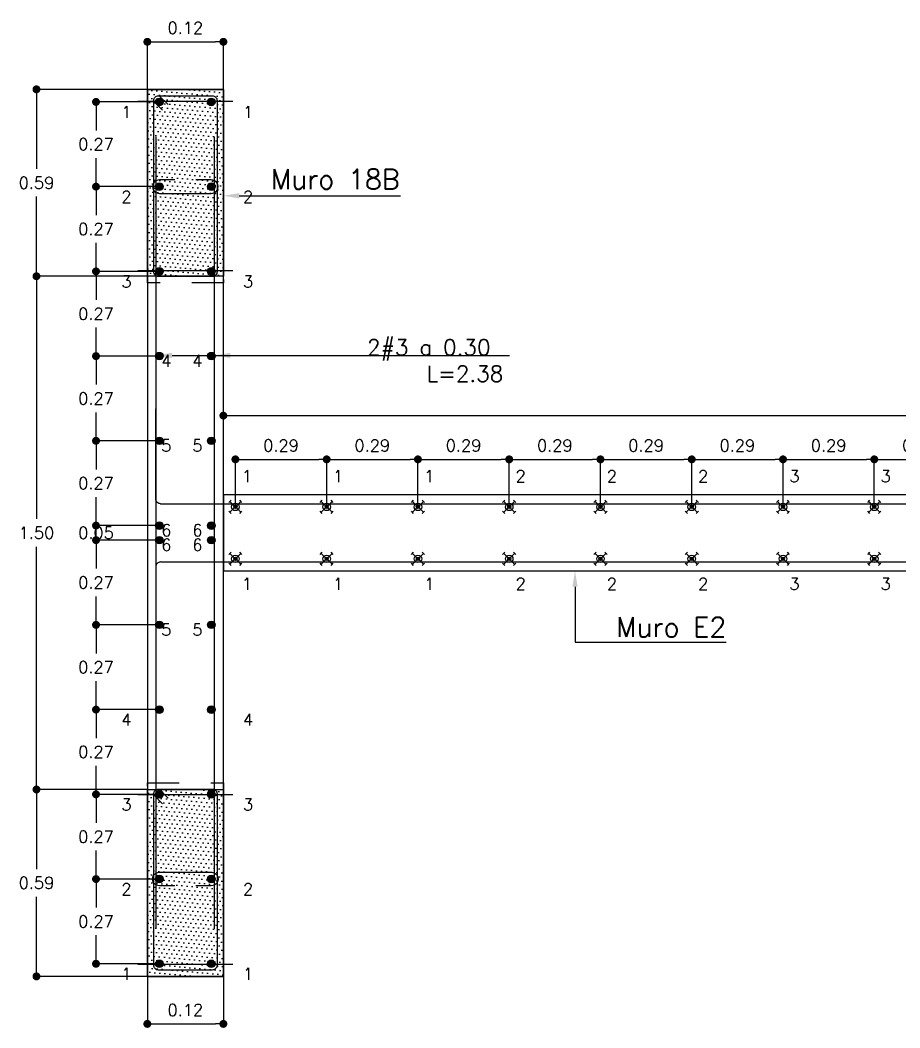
# Model space of a CAD drawing. Header units: millimetres. Extents: x -99999999 to 100000000, y -41 to 20.
# Drawn here: x 132.042 to 134.819, y -10.014 to -6.834 of the extents above; entities that cross this region are included whole.
import ezdxf
from ezdxf.enums import TextEntityAlignment as Align

# ---------------------------------------------------------------- set-up
doc = ezdxf.new("R2010")
doc.units = ezdxf.units.MM
doc.header["$LTSCALE"] = 0.01
doc.header["$PDMODE"] = 3
doc.linetypes.add('DASHED2', pattern=[0.375, 0.25, -0.125])
for name, color, linetype in [('FC_BORDES', 4, 'Continuous'), ('FC_COTAS', 1, 'Continuous'), ('FC_ESTRIBOS', 3, 'Continuous'), ('FC_GANCHOS', 4, 'Continuous'), ('FC_HATCH 252', 252, 'Continuous'), ('FC_MALLA', 3, 'DASHED2'), ('FC_R-100', 12, 'Continuous'), ('FC_R-140', 2, 'Continuous'), ('FC_R-80', 11, 'Continuous'), ('FC_REFUERZO 2', 1, 'Continuous')]:
    doc.layers.add(name, color=color, linetype=linetype)
doc.layers.add('FC_DEFPOINTS', color=250, linetype='Continuous', plot=False)
doc.layers.add('FC_REFUERZO HORIZONTAL 2', color=30, linetype='Continuous', true_color=0xff7f00)
doc.styles.add('FC_TEXT', font='romans.shx', dxfattribs={"height": 0.002})
doc.styles.add('FC_TEXT1', font='romans.shx')
doc.styles.add('ROMAND', font='romans.shx')
doc.dimstyles.new('FC_COTAS', dxfattribs={"dimtxt": 0.0015, "dimasz": 0.001, "dimexe": 0, "dimexo": 0, "dimgap": 0.001, "dimtad": 1, "dimtih": 1, "dimtoh": 1, "dimzin": 0, "dimdsep": 46, "dimtxsty": 'FC_TEXT1', "dimblk": 'DOT', "dimcen": 0.09, "dimclrd": 256, "dimclre": 256, "dimclrt": 256, "dimadec": 0, "dimazin": 0, "dimtfac": 1, "dimtix": 1, "dimtmove": 2, "dimatfit": 3, "dimfxl": 1.002, "dimtolj": 1, "dimtzin": 0, "dimlwd": -1, "dimarcsym": 0})

# ---------------------------------------------------------------- blocks, each defined once
blk = doc.blocks.new('*U692')
at = {"linetype": 'ByBlock', "lineweight": -2, "ltscale": 0.6}
for points in [[(-0.00431, 0), (0, 0)], [(0, 0), (0.01607, 0)]]:
    blk.add_lwpolyline(points, dxfattribs=at)
at = {"ltscale": 0.6}
blk.add_solid([(-0.00431, -0.00033), (-0.00631, 0), (-0.00431, 0.00033)], dxfattribs=at)
at = {"layer": 'FC_R-140', "ltscale": 0.6, "style": 'FC_TEXT'}
blk.add_attdef('MURO_X', text='', height=0.0025, dxfattribs=at).set_placement((0.01596, 0.00334), align=Align.TOP_RIGHT)
blk = doc.blocks.new('*U693')
at = {"linetype": 'ByBlock', "lineweight": -2, "ltscale": 0.6}
blk.add_line((0, 0), (0.008, 0), dxfattribs=at)
for points in [[(0, 0.007), (0, 0)], [(0.008, 0), (0.0191, 0)]]:
    blk.add_lwpolyline(points, dxfattribs=at)
at = {"ltscale": 0.6}
blk.add_solid([(0.00033, 0.007), (0, 0.009), (-0.00033, 0.007)], dxfattribs=at)
at = {"layer": 'FC_R-140', "ltscale": 0.6, "style": 'ROMAND'}
blk.add_attdef('MURO', text='', height=0.0025, dxfattribs=at).set_placement((0.0191, 0.00315), align=Align.TOP_RIGHT)
blk = doc.blocks.new('*U176')
h = blk.add_hatch(color=0)
h.dxf.hatch_style = 1
edge = h.paths.add_edge_path()
edge.add_arc((0, 0), 0.0119, 0, 360, ccw=False)
at = {"color": 0}
blk.add_circle((0, 0), 0.0119, dxfattribs=at)
blk = doc.blocks.new('*U198')
at = {"color": 0, "ltscale": 0.35}
for p, q in [((0.0172, -0.0172), (-0.0172, 0.0172)), ((0.0172, 0.0172), (-0.0172, -0.0172))]:
    blk.add_line(p, q, dxfattribs=at)
at = {"color": 0, "ltscale": 0.9}
blk.add_line((0.0137, -0.0208), (0.0208, -0.0137), dxfattribs=at)
for points in [[(-0.0208, 0.0137), (-0.0137, 0.0208)], [(0.0208, 0.0137), (0.0137, 0.0208)], [(-0.0137, -0.0208), (-0.0208, -0.0137)]]:
    blk.add_lwpolyline(points, dxfattribs=at)
at = {"color": 0}
for radius in [0.0119, 0.00516]:
    blk.add_circle((0, 0), radius, dxfattribs=at)
blk = doc.blocks.new('_Dot')
at = {"color": 0, "linetype": 'ByBlock', "lineweight": -2}
blk.add_line((-0.5, 0), (-1, 0), dxfattribs=at)
at = {"color": 0, "linetype": 'ByBlock', "const_width": 0.5}
blk.add_lwpolyline([(-0.25, 0, 1), (0.25, 0, 1)], format="xyb", close=True, dxfattribs=at)
blk = doc.blocks.new('*D694')
at = {"layer": 'Defpoints', "color": 0, "ltscale": 0.6, "transparency": 16777216}
for p in [(132.2815, -9.5448), (132.4815, -9.5448), (132.4815, -9.8123)]:
    blk.add_point(p, dxfattribs=at)
at = {"layer": 'FC_COTAS', "lineweight": -2, "ltscale": 0.6, "transparency": 16777216}
for p, q in [((132.4815, -9.5448), (132.2815, -9.5448)), ((132.4815, -9.8123), (132.2815, -9.8123))]:
    blk.add_line(p, q, dxfattribs=at)
at = {"layer": 'FC_COTAS', "ltscale": 0.6, "transparency": 16777216}
for p, q in [((132.2815, -9.5698), (132.2815, -9.6348)), ((132.2815, -9.7873), (132.2815, -9.7223))]:
    blk.add_line(p, q, dxfattribs=at)
at = {"layer": 'FC_COTAS', "ltscale": 0.6, "transparency": 16777216, "xscale": 0.025, "yscale": 0.025, "zscale": 0.025}
for p, rotation in [((132.2815, -9.5448), 90), ((132.2815, -9.8123), 270)]:
    blk.add_blockref('_Dot', p, dxfattribs=dict(at, rotation=rotation))
at = {"layer": 'FC_COTAS', "ltscale": 0.6, "transparency": 16777216, "insert": (132.2815, -9.6785), "char_height": 0.0375, "attachment_point": 5, "style": 'FC_TEXT1'}
blk.add_mtext('\\A1;0.27', dxfattribs=at)
blk = doc.blocks.new('*D695')
at = {"layer": 'Defpoints', "color": 0, "ltscale": 0.6, "transparency": 16777216}
for p in [(132.2815, -9.2774), (132.4815, -9.2774), (132.4815, -9.5448)]:
    blk.add_point(p, dxfattribs=at)
at = {"layer": 'FC_COTAS', "lineweight": -2, "ltscale": 0.6, "transparency": 16777216}
for p, q in [((132.4815, -9.2774), (132.2815, -9.2774)), ((132.4815, -9.5448), (132.2815, -9.5448))]:
    blk.add_line(p, q, dxfattribs=at)
at = {"layer": 'FC_COTAS', "ltscale": 0.6, "transparency": 16777216}
for p, q in [((132.2815, -9.3024), (132.2815, -9.3673)), ((132.2815, -9.5198), (132.2815, -9.4548))]:
    blk.add_line(p, q, dxfattribs=at)
at = {"layer": 'FC_COTAS', "ltscale": 0.6, "transparency": 16777216, "xscale": 0.025, "yscale": 0.025, "zscale": 0.025}
for p, rotation in [((132.2815, -9.2774), 90), ((132.2815, -9.5448), 270)]:
    blk.add_blockref('_Dot', p, dxfattribs=dict(at, rotation=rotation))
at = {"layer": 'FC_COTAS', "ltscale": 0.6, "transparency": 16777216, "insert": (132.2815, -9.4111), "char_height": 0.0375, "attachment_point": 5, "style": 'FC_TEXT1'}
blk.add_mtext('\\A1;0.27', dxfattribs=at)
blk = doc.blocks.new('*D696')
at = {"layer": 'Defpoints', "color": 0, "ltscale": 0.6, "transparency": 16777216}
for p in [(132.2815, -9.0099), (132.4815, -9.0099), (132.4815, -9.2774)]:
    blk.add_point(p, dxfattribs=at)
at = {"layer": 'FC_COTAS', "lineweight": -2, "ltscale": 0.6, "transparency": 16777216}
for p, q in [((132.4815, -9.0099), (132.2815, -9.0099)), ((132.4815, -9.2774), (132.2815, -9.2774))]:
    blk.add_line(p, q, dxfattribs=at)
at = {"layer": 'FC_COTAS', "ltscale": 0.6, "transparency": 16777216}
for p, q in [((132.2815, -9.0349), (132.2815, -9.0999)), ((132.2815, -9.2524), (132.2815, -9.1874))]:
    blk.add_line(p, q, dxfattribs=at)
at = {"layer": 'FC_COTAS', "ltscale": 0.6, "transparency": 16777216, "xscale": 0.025, "yscale": 0.025, "zscale": 0.025}
for p, rotation in [((132.2815, -9.0099), 90), ((132.2815, -9.2774), 270)]:
    blk.add_blockref('_Dot', p, dxfattribs=dict(at, rotation=rotation))
at = {"layer": 'FC_COTAS', "ltscale": 0.6, "transparency": 16777216, "insert": (132.2815, -9.1436), "char_height": 0.0375, "attachment_point": 5, "style": 'FC_TEXT1'}
blk.add_mtext('\\A1;0.27', dxfattribs=at)
blk = doc.blocks.new('*D697')
at = {"layer": 'Defpoints', "color": 0, "ltscale": 0.6, "transparency": 16777216}
for p in [(132.2815, -8.7424), (132.4815, -8.7424), (132.4815, -9.0099)]:
    blk.add_point(p, dxfattribs=at)
at = {"layer": 'FC_COTAS', "lineweight": -2, "ltscale": 0.6, "transparency": 16777216}
for p, q in [((132.4815, -8.7424), (132.2815, -8.7424)), ((132.4815, -9.0099), (132.2815, -9.0099))]:
    blk.add_line(p, q, dxfattribs=at)
at = {"layer": 'FC_COTAS', "ltscale": 0.6, "transparency": 16777216}
for p, q in [((132.2815, -8.7674), (132.2815, -8.8324)), ((132.2815, -8.9849), (132.2815, -8.9199))]:
    blk.add_line(p, q, dxfattribs=at)
at = {"layer": 'FC_COTAS', "ltscale": 0.6, "transparency": 16777216, "xscale": 0.025, "yscale": 0.025, "zscale": 0.025}
for p, rotation in [((132.2815, -8.7424), 90), ((132.2815, -9.0099), 270)]:
    blk.add_blockref('_Dot', p, dxfattribs=dict(at, rotation=rotation))
at = {"layer": 'FC_COTAS', "ltscale": 0.6, "transparency": 16777216, "insert": (132.2815, -8.8762), "char_height": 0.0375, "attachment_point": 5, "style": 'FC_TEXT1'}
blk.add_mtext('\\A1;0.27', dxfattribs=at)
blk = doc.blocks.new('*D698')
at = {"layer": 'Defpoints', "color": 0, "ltscale": 0.6, "transparency": 16777216}
for p in [(132.2815, -8.475), (132.4815, -8.475), (132.4815, -8.7424)]:
    blk.add_point(p, dxfattribs=at)
at = {"layer": 'FC_COTAS', "lineweight": -2, "ltscale": 0.6, "transparency": 16777216}
for p, q in [((132.4815, -8.475), (132.2815, -8.475)), ((132.4815, -8.7424), (132.2815, -8.7424))]:
    blk.add_line(p, q, dxfattribs=at)
at = {"layer": 'FC_COTAS', "ltscale": 0.6, "transparency": 16777216}
for p, q in [((132.2815, -8.5), (132.2815, -8.5649)), ((132.2815, -8.7174), (132.2815, -8.6524))]:
    blk.add_line(p, q, dxfattribs=at)
at = {"layer": 'FC_COTAS', "ltscale": 0.6, "transparency": 16777216, "xscale": 0.025, "yscale": 0.025, "zscale": 0.025}
for p, rotation in [((132.2815, -8.475), 90), ((132.2815, -8.7424), 270)]:
    blk.add_blockref('_Dot', p, dxfattribs=dict(at, rotation=rotation))
at = {"layer": 'FC_COTAS', "ltscale": 0.6, "transparency": 16777216, "insert": (132.2815, -8.6087), "char_height": 0.0375, "attachment_point": 5, "style": 'FC_TEXT1'}
blk.add_mtext('\\A1;0.27', dxfattribs=at)
blk = doc.blocks.new('*D699')
at = {"layer": 'Defpoints', "color": 0, "ltscale": 0.6, "transparency": 16777216}
for p in [(132.2815, -8.429), (132.4815, -8.429), (132.4815, -8.475)]:
    blk.add_point(p, dxfattribs=at)
at = {"layer": 'FC_COTAS', "lineweight": -2, "ltscale": 0.6, "transparency": 16777216}
for p, q in [((132.4815, -8.429), (132.2815, -8.429)), ((132.4815, -8.475), (132.2815, -8.475))]:
    blk.add_line(p, q, dxfattribs=at)
at = {"layer": 'FC_COTAS', "ltscale": 0.6, "transparency": 16777216}
blk.add_line((132.2815, -8.475), (132.2815, -8.429), dxfattribs=at)
at = {"layer": 'FC_COTAS', "ltscale": 0.6, "transparency": 16777216, "insert": (132.2815, -8.452), "char_height": 0.0375, "attachment_point": 5, "style": 'FC_TEXT1'}
blk.add_mtext('\\A1;0.05', dxfattribs=at)
blk = doc.blocks.new('*D700')
at = {"layer": 'Defpoints', "color": 0, "ltscale": 0.6, "transparency": 16777216}
for p in [(132.2815, -8.1615), (132.4815, -8.1615), (132.4815, -8.429)]:
    blk.add_point(p, dxfattribs=at)
at = {"layer": 'FC_COTAS', "lineweight": -2, "ltscale": 0.6, "transparency": 16777216}
for p, q in [((132.4815, -8.1615), (132.2815, -8.1615)), ((132.4815, -8.429), (132.2815, -8.429))]:
    blk.add_line(p, q, dxfattribs=at)
at = {"layer": 'FC_COTAS', "ltscale": 0.6, "transparency": 16777216}
for p, q in [((132.2815, -8.1865), (132.2815, -8.2515)), ((132.2815, -8.404), (132.2815, -8.339))]:
    blk.add_line(p, q, dxfattribs=at)
at = {"layer": 'FC_COTAS', "ltscale": 0.6, "transparency": 16777216, "xscale": 0.025, "yscale": 0.025, "zscale": 0.025}
for p, rotation in [((132.2815, -8.1615), 90), ((132.2815, -8.429), 270)]:
    blk.add_blockref('_Dot', p, dxfattribs=dict(at, rotation=rotation))
at = {"layer": 'FC_COTAS', "ltscale": 0.6, "transparency": 16777216, "insert": (132.2815, -8.2953), "char_height": 0.0375, "attachment_point": 5, "style": 'FC_TEXT1'}
blk.add_mtext('\\A1;0.27', dxfattribs=at)
blk = doc.blocks.new('*D701')
at = {"layer": 'Defpoints', "color": 0, "ltscale": 0.6, "transparency": 16777216}
for p in [(132.2815, -7.8941), (132.4815, -7.8941), (132.4815, -8.1615)]:
    blk.add_point(p, dxfattribs=at)
at = {"layer": 'FC_COTAS', "lineweight": -2, "ltscale": 0.6, "transparency": 16777216}
for p, q in [((132.4815, -7.8941), (132.2815, -7.8941)), ((132.4815, -8.1615), (132.2815, -8.1615))]:
    blk.add_line(p, q, dxfattribs=at)
at = {"layer": 'FC_COTAS', "ltscale": 0.6, "transparency": 16777216}
for p, q in [((132.2815, -7.9191), (132.2815, -7.9841)), ((132.2815, -8.1365), (132.2815, -8.0716))]:
    blk.add_line(p, q, dxfattribs=at)
at = {"layer": 'FC_COTAS', "ltscale": 0.6, "transparency": 16777216, "xscale": 0.025, "yscale": 0.025, "zscale": 0.025}
for p, rotation in [((132.2815, -7.8941), 90), ((132.2815, -8.1615), 270)]:
    blk.add_blockref('_Dot', p, dxfattribs=dict(at, rotation=rotation))
at = {"layer": 'FC_COTAS', "ltscale": 0.6, "transparency": 16777216, "insert": (132.2815, -8.0278), "char_height": 0.0375, "attachment_point": 5, "style": 'FC_TEXT1'}
blk.add_mtext('\\A1;0.27', dxfattribs=at)
blk = doc.blocks.new('*D702')
at = {"layer": 'Defpoints', "color": 0, "ltscale": 0.6, "transparency": 16777216}
for p in [(132.2815, -7.6266), (132.4815, -7.6266), (132.4815, -7.8941)]:
    blk.add_point(p, dxfattribs=at)
at = {"layer": 'FC_COTAS', "lineweight": -2, "ltscale": 0.6, "transparency": 16777216}
for p, q in [((132.4815, -7.6266), (132.2815, -7.6266)), ((132.4815, -7.8941), (132.2815, -7.8941))]:
    blk.add_line(p, q, dxfattribs=at)
at = {"layer": 'FC_COTAS', "ltscale": 0.6, "transparency": 16777216}
for p, q in [((132.2815, -7.6516), (132.2815, -7.7166)), ((132.2815, -7.8691), (132.2815, -7.8041))]:
    blk.add_line(p, q, dxfattribs=at)
at = {"layer": 'FC_COTAS', "ltscale": 0.6, "transparency": 16777216, "xscale": 0.025, "yscale": 0.025, "zscale": 0.025}
for p, rotation in [((132.2815, -7.6266), 90), ((132.2815, -7.8941), 270)]:
    blk.add_blockref('_Dot', p, dxfattribs=dict(at, rotation=rotation))
at = {"layer": 'FC_COTAS', "ltscale": 0.6, "transparency": 16777216, "insert": (132.2815, -7.7603), "char_height": 0.0375, "attachment_point": 5, "style": 'FC_TEXT1'}
blk.add_mtext('\\A1;0.27', dxfattribs=at)
blk = doc.blocks.new('*D703')
at = {"layer": 'Defpoints', "color": 0, "ltscale": 0.6, "transparency": 16777216}
for p in [(132.2815, -7.3591), (132.4815, -7.3591), (132.4815, -7.6266)]:
    blk.add_point(p, dxfattribs=at)
at = {"layer": 'FC_COTAS', "lineweight": -2, "ltscale": 0.6, "transparency": 16777216}
for p, q in [((132.4815, -7.3591), (132.2815, -7.3591)), ((132.4815, -7.6266), (132.2815, -7.6266))]:
    blk.add_line(p, q, dxfattribs=at)
at = {"layer": 'FC_COTAS', "ltscale": 0.6, "transparency": 16777216}
for p, q in [((132.2815, -7.3841), (132.2815, -7.4491)), ((132.2815, -7.6016), (132.2815, -7.5366))]:
    blk.add_line(p, q, dxfattribs=at)
at = {"layer": 'FC_COTAS', "ltscale": 0.6, "transparency": 16777216, "xscale": 0.025, "yscale": 0.025, "zscale": 0.025}
for p, rotation in [((132.2815, -7.3591), 90), ((132.2815, -7.6266), 270)]:
    blk.add_blockref('_Dot', p, dxfattribs=dict(at, rotation=rotation))
at = {"layer": 'FC_COTAS', "ltscale": 0.6, "transparency": 16777216, "insert": (132.2815, -7.4929), "char_height": 0.0375, "attachment_point": 5, "style": 'FC_TEXT1'}
blk.add_mtext('\\A1;0.27', dxfattribs=at)
blk = doc.blocks.new('*D704')
at = {"layer": 'Defpoints', "color": 0, "ltscale": 0.6, "transparency": 16777216}
for p in [(132.2815, -7.0917), (132.4815, -7.0917), (132.4815, -7.3591)]:
    blk.add_point(p, dxfattribs=at)
at = {"layer": 'FC_COTAS', "lineweight": -2, "ltscale": 0.6, "transparency": 16777216}
for p, q in [((132.4815, -7.0917), (132.2815, -7.0917)), ((132.4815, -7.3591), (132.2815, -7.3591))]:
    blk.add_line(p, q, dxfattribs=at)
at = {"layer": 'FC_COTAS', "ltscale": 0.6, "transparency": 16777216}
for p, q in [((132.2815, -7.1167), (132.2815, -7.1817)), ((132.2815, -7.3341), (132.2815, -7.2692))]:
    blk.add_line(p, q, dxfattribs=at)
at = {"layer": 'FC_COTAS', "ltscale": 0.6, "transparency": 16777216, "xscale": 0.025, "yscale": 0.025, "zscale": 0.025}
for p, rotation in [((132.2815, -7.0917), 90), ((132.2815, -7.3591), 270)]:
    blk.add_blockref('_Dot', p, dxfattribs=dict(at, rotation=rotation))
at = {"layer": 'FC_COTAS', "ltscale": 0.6, "transparency": 16777216, "insert": (132.2815, -7.2254), "char_height": 0.0375, "attachment_point": 5, "style": 'FC_TEXT1'}
blk.add_mtext('\\A1;0.27', dxfattribs=at)
blk = doc.blocks.new('*D705')
at = {"layer": 'Defpoints', "color": 0, "ltscale": 0.6, "transparency": 16777216}
for p in [(133.0096, -8.22), (132.7215, -8.37), (133.0096, -8.37)]:
    blk.add_point(p, dxfattribs=at)
at = {"layer": 'FC_COTAS', "lineweight": -2, "ltscale": 0.6, "transparency": 16777216}
for p, q in [((132.7215, -8.37), (132.7215, -8.22)), ((133.0096, -8.37), (133.0096, -8.22))]:
    blk.add_line(p, q, dxfattribs=at)
at = {"layer": 'FC_COTAS', "ltscale": 0.6, "transparency": 16777216}
blk.add_line((132.7465, -8.22), (132.9846, -8.22), dxfattribs=at)
at = {"layer": 'FC_COTAS', "ltscale": 0.6, "transparency": 16777216, "xscale": 0.025, "yscale": 0.025, "zscale": 0.025, "rotation": 180}
blk.add_blockref('_Dot', (132.7215, -8.22), dxfattribs=at)
at = {"layer": 'FC_COTAS', "ltscale": 0.6, "transparency": 16777216, "xscale": 0.025, "yscale": 0.025, "zscale": 0.025}
blk.add_blockref('_Dot', (133.0096, -8.22), dxfattribs=at)
at = {"layer": 'FC_COTAS', "ltscale": 0.6, "transparency": 16777216, "insert": (132.8655, -8.1762), "char_height": 0.0375, "attachment_point": 5, "style": 'FC_TEXT1'}
blk.add_mtext('\\A1;0.29', dxfattribs=at)
blk = doc.blocks.new('*D706')
at = {"layer": 'Defpoints', "color": 0, "ltscale": 0.6, "transparency": 16777216}
for p in [(133.2977, -8.22), (133.0096, -8.37), (133.2977, -8.37)]:
    blk.add_point(p, dxfattribs=at)
at = {"layer": 'FC_COTAS', "lineweight": -2, "ltscale": 0.6, "transparency": 16777216}
for p, q in [((133.0096, -8.37), (133.0096, -8.22)), ((133.2977, -8.37), (133.2977, -8.22))]:
    blk.add_line(p, q, dxfattribs=at)
at = {"layer": 'FC_COTAS', "ltscale": 0.6, "transparency": 16777216}
blk.add_line((133.0346, -8.22), (133.2727, -8.22), dxfattribs=at)
at = {"layer": 'FC_COTAS', "ltscale": 0.6, "transparency": 16777216, "xscale": 0.025, "yscale": 0.025, "zscale": 0.025, "rotation": 180}
blk.add_blockref('_Dot', (133.0096, -8.22), dxfattribs=at)
at = {"layer": 'FC_COTAS', "ltscale": 0.6, "transparency": 16777216, "xscale": 0.025, "yscale": 0.025, "zscale": 0.025}
blk.add_blockref('_Dot', (133.2977, -8.22), dxfattribs=at)
at = {"layer": 'FC_COTAS', "ltscale": 0.6, "transparency": 16777216, "insert": (133.1536, -8.1762), "char_height": 0.0375, "attachment_point": 5, "style": 'FC_TEXT1'}
blk.add_mtext('\\A1;0.29', dxfattribs=at)
blk = doc.blocks.new('*D707')
at = {"layer": 'Defpoints', "color": 0, "ltscale": 0.6, "transparency": 16777216}
for p in [(133.5858, -8.22), (133.2977, -8.37), (133.5858, -8.37)]:
    blk.add_point(p, dxfattribs=at)
at = {"layer": 'FC_COTAS', "lineweight": -2, "ltscale": 0.6, "transparency": 16777216}
for p, q in [((133.2977, -8.37), (133.2977, -8.22)), ((133.5858, -8.37), (133.5858, -8.22))]:
    blk.add_line(p, q, dxfattribs=at)
at = {"layer": 'FC_COTAS', "ltscale": 0.6, "transparency": 16777216}
blk.add_line((133.3227, -8.22), (133.5608, -8.22), dxfattribs=at)
at = {"layer": 'FC_COTAS', "ltscale": 0.6, "transparency": 16777216, "xscale": 0.025, "yscale": 0.025, "zscale": 0.025, "rotation": 180}
blk.add_blockref('_Dot', (133.2977, -8.22), dxfattribs=at)
at = {"layer": 'FC_COTAS', "ltscale": 0.6, "transparency": 16777216, "xscale": 0.025, "yscale": 0.025, "zscale": 0.025}
blk.add_blockref('_Dot', (133.5858, -8.22), dxfattribs=at)
at = {"layer": 'FC_COTAS', "ltscale": 0.6, "transparency": 16777216, "insert": (133.4417, -8.1762), "char_height": 0.0375, "attachment_point": 5, "style": 'FC_TEXT1'}
blk.add_mtext('\\A1;0.29', dxfattribs=at)
blk = doc.blocks.new('*D708')
at = {"layer": 'Defpoints', "color": 0, "ltscale": 0.6, "transparency": 16777216}
for p in [(133.8739, -8.22), (133.5858, -8.37), (133.8739, -8.37)]:
    blk.add_point(p, dxfattribs=at)
at = {"layer": 'FC_COTAS', "lineweight": -2, "ltscale": 0.6, "transparency": 16777216}
for p, q in [((133.5858, -8.37), (133.5858, -8.22)), ((133.8739, -8.37), (133.8739, -8.22))]:
    blk.add_line(p, q, dxfattribs=at)
at = {"layer": 'FC_COTAS', "ltscale": 0.6, "transparency": 16777216}
blk.add_line((133.6108, -8.22), (133.8489, -8.22), dxfattribs=at)
at = {"layer": 'FC_COTAS', "ltscale": 0.6, "transparency": 16777216, "xscale": 0.025, "yscale": 0.025, "zscale": 0.025, "rotation": 180}
blk.add_blockref('_Dot', (133.5858, -8.22), dxfattribs=at)
at = {"layer": 'FC_COTAS', "ltscale": 0.6, "transparency": 16777216, "xscale": 0.025, "yscale": 0.025, "zscale": 0.025}
blk.add_blockref('_Dot', (133.8739, -8.22), dxfattribs=at)
at = {"layer": 'FC_COTAS', "ltscale": 0.6, "transparency": 16777216, "insert": (133.7298, -8.1762), "char_height": 0.0375, "attachment_point": 5, "style": 'FC_TEXT1'}
blk.add_mtext('\\A1;0.29', dxfattribs=at)
blk = doc.blocks.new('*D709')
at = {"layer": 'Defpoints', "color": 0, "ltscale": 0.6, "transparency": 16777216}
for p in [(134.162, -8.22), (133.8739, -8.37), (134.162, -8.37)]:
    blk.add_point(p, dxfattribs=at)
at = {"layer": 'FC_COTAS', "lineweight": -2, "ltscale": 0.6, "transparency": 16777216}
for p, q in [((133.8739, -8.37), (133.8739, -8.22)), ((134.162, -8.37), (134.162, -8.22))]:
    blk.add_line(p, q, dxfattribs=at)
at = {"layer": 'FC_COTAS', "ltscale": 0.6, "transparency": 16777216}
blk.add_line((133.8989, -8.22), (134.137, -8.22), dxfattribs=at)
at = {"layer": 'FC_COTAS', "ltscale": 0.6, "transparency": 16777216, "xscale": 0.025, "yscale": 0.025, "zscale": 0.025, "rotation": 180}
blk.add_blockref('_Dot', (133.8739, -8.22), dxfattribs=at)
at = {"layer": 'FC_COTAS', "ltscale": 0.6, "transparency": 16777216, "xscale": 0.025, "yscale": 0.025, "zscale": 0.025}
blk.add_blockref('_Dot', (134.162, -8.22), dxfattribs=at)
at = {"layer": 'FC_COTAS', "ltscale": 0.6, "transparency": 16777216, "insert": (134.0179, -8.1762), "char_height": 0.0375, "attachment_point": 5, "style": 'FC_TEXT1'}
blk.add_mtext('\\A1;0.29', dxfattribs=at)
blk = doc.blocks.new('*D710')
at = {"layer": 'Defpoints', "color": 0, "ltscale": 0.6, "transparency": 16777216}
for p in [(134.4501, -8.22), (134.162, -8.37), (134.4501, -8.37)]:
    blk.add_point(p, dxfattribs=at)
at = {"layer": 'FC_COTAS', "lineweight": -2, "ltscale": 0.6, "transparency": 16777216}
for p, q in [((134.162, -8.37), (134.162, -8.22)), ((134.4501, -8.37), (134.4501, -8.22))]:
    blk.add_line(p, q, dxfattribs=at)
at = {"layer": 'FC_COTAS', "ltscale": 0.6, "transparency": 16777216}
blk.add_line((134.187, -8.22), (134.4251, -8.22), dxfattribs=at)
at = {"layer": 'FC_COTAS', "ltscale": 0.6, "transparency": 16777216, "xscale": 0.025, "yscale": 0.025, "zscale": 0.025, "rotation": 180}
blk.add_blockref('_Dot', (134.162, -8.22), dxfattribs=at)
at = {"layer": 'FC_COTAS', "ltscale": 0.6, "transparency": 16777216, "xscale": 0.025, "yscale": 0.025, "zscale": 0.025}
blk.add_blockref('_Dot', (134.4501, -8.22), dxfattribs=at)
at = {"layer": 'FC_COTAS', "ltscale": 0.6, "transparency": 16777216, "insert": (134.306, -8.1762), "char_height": 0.0375, "attachment_point": 5, "style": 'FC_TEXT1'}
blk.add_mtext('\\A1;0.29', dxfattribs=at)
blk = doc.blocks.new('*D711')
at = {"layer": 'Defpoints', "color": 0, "ltscale": 0.6, "transparency": 16777216}
for p in [(134.7382, -8.22), (134.4501, -8.37), (134.7382, -8.37)]:
    blk.add_point(p, dxfattribs=at)
at = {"layer": 'FC_COTAS', "lineweight": -2, "ltscale": 0.6, "transparency": 16777216}
for p, q in [((134.4501, -8.37), (134.4501, -8.22)), ((134.7382, -8.37), (134.7382, -8.22))]:
    blk.add_line(p, q, dxfattribs=at)
at = {"layer": 'FC_COTAS', "ltscale": 0.6, "transparency": 16777216}
blk.add_line((134.4751, -8.22), (134.7132, -8.22), dxfattribs=at)
at = {"layer": 'FC_COTAS', "ltscale": 0.6, "transparency": 16777216, "xscale": 0.025, "yscale": 0.025, "zscale": 0.025, "rotation": 180}
blk.add_blockref('_Dot', (134.4501, -8.22), dxfattribs=at)
at = {"layer": 'FC_COTAS', "ltscale": 0.6, "transparency": 16777216, "xscale": 0.025, "yscale": 0.025, "zscale": 0.025}
blk.add_blockref('_Dot', (134.7382, -8.22), dxfattribs=at)
at = {"layer": 'FC_COTAS', "ltscale": 0.6, "transparency": 16777216, "insert": (134.5942, -8.1762), "char_height": 0.0375, "attachment_point": 5, "style": 'FC_TEXT1'}
blk.add_mtext('\\A1;0.29', dxfattribs=at)
blk = doc.blocks.new('*D712')
at = {"layer": 'Defpoints', "color": 0, "ltscale": 0.6, "transparency": 16777216}
for p in [(135.0263, -8.22), (134.7382, -8.37), (135.0263, -8.37)]:
    blk.add_point(p, dxfattribs=at)
at = {"layer": 'FC_COTAS', "lineweight": -2, "ltscale": 0.6, "transparency": 16777216}
for p, q in [((134.7382, -8.37), (134.7382, -8.22)), ((135.0263, -8.37), (135.0263, -8.22))]:
    blk.add_line(p, q, dxfattribs=at)
at = {"layer": 'FC_COTAS', "ltscale": 0.6, "transparency": 16777216}
blk.add_line((134.7632, -8.22), (135.0013, -8.22), dxfattribs=at)
at = {"layer": 'FC_COTAS', "ltscale": 0.6, "transparency": 16777216, "xscale": 0.025, "yscale": 0.025, "zscale": 0.025, "rotation": 180}
blk.add_blockref('_Dot', (134.7382, -8.22), dxfattribs=at)
at = {"layer": 'FC_COTAS', "ltscale": 0.6, "transparency": 16777216, "xscale": 0.025, "yscale": 0.025, "zscale": 0.025}
blk.add_blockref('_Dot', (135.0263, -8.22), dxfattribs=at)
at = {"layer": 'FC_COTAS', "ltscale": 0.6, "transparency": 16777216, "insert": (134.8823, -8.1762), "char_height": 0.0375, "attachment_point": 5, "style": 'FC_TEXT1'}
blk.add_mtext('\\A1;0.29', dxfattribs=at)
blk = doc.blocks.new('*D725')
at = {"layer": 'Defpoints', "color": 0, "ltscale": 0.6, "transparency": 16777216}
for p in [(132.6835, -6.902), (132.4435, -7.052), (132.6835, -7.052)]:
    blk.add_point(p, dxfattribs=at)
at = {"layer": 'FC_COTAS', "lineweight": -2, "ltscale": 0.6, "transparency": 16777216}
for p, q in [((132.4435, -7.052), (132.4435, -6.902)), ((132.6835, -7.052), (132.6835, -6.902))]:
    blk.add_line(p, q, dxfattribs=at)
at = {"layer": 'FC_COTAS', "ltscale": 0.6, "transparency": 16777216}
blk.add_line((132.4685, -6.902), (132.6585, -6.902), dxfattribs=at)
at = {"layer": 'FC_COTAS', "ltscale": 0.6, "transparency": 16777216, "xscale": 0.025, "yscale": 0.025, "zscale": 0.025, "rotation": 180}
blk.add_blockref('_Dot', (132.4435, -6.902), dxfattribs=at)
at = {"layer": 'FC_COTAS', "ltscale": 0.6, "transparency": 16777216, "xscale": 0.025, "yscale": 0.025, "zscale": 0.025}
blk.add_blockref('_Dot', (132.6835, -6.902), dxfattribs=at)
at = {"layer": 'FC_COTAS', "ltscale": 0.6, "transparency": 16777216, "insert": (132.5635, -6.8582), "char_height": 0.0375, "attachment_point": 5, "style": 'FC_TEXT1'}
blk.add_mtext('\\A1;0.12', dxfattribs=at)
blk = doc.blocks.new('*D726')
at = {"layer": 'Defpoints', "color": 0, "ltscale": 0.6, "transparency": 16777216}
for p in [(132.4435, -9.852), (132.6835, -9.852), (132.6835, -10.002)]:
    blk.add_point(p, dxfattribs=at)
at = {"layer": 'FC_COTAS', "lineweight": -2, "ltscale": 0.6, "transparency": 16777216}
for p, q in [((132.4435, -9.852), (132.4435, -10.002)), ((132.6835, -9.852), (132.6835, -10.002))]:
    blk.add_line(p, q, dxfattribs=at)
at = {"layer": 'FC_COTAS', "ltscale": 0.6, "transparency": 16777216}
blk.add_line((132.4685, -10.002), (132.6585, -10.002), dxfattribs=at)
at = {"layer": 'FC_COTAS', "ltscale": 0.6, "transparency": 16777216, "xscale": 0.025, "yscale": 0.025, "zscale": 0.025, "rotation": 180}
blk.add_blockref('_Dot', (132.4435, -10.002), dxfattribs=at)
at = {"layer": 'FC_COTAS', "ltscale": 0.6, "transparency": 16777216, "xscale": 0.025, "yscale": 0.025, "zscale": 0.025}
blk.add_blockref('_Dot', (132.6835, -10.002), dxfattribs=at)
at = {"layer": 'FC_COTAS', "ltscale": 0.6, "transparency": 16777216, "insert": (132.5635, -9.9582), "char_height": 0.0375, "attachment_point": 5, "style": 'FC_TEXT1'}
blk.add_mtext('\\A1;0.12', dxfattribs=at)
blk = doc.blocks.new('*D727')
at = {"layer": 'Defpoints', "color": 0, "ltscale": 0.6, "transparency": 16777216}
for p in [(132.4435, -7.052), (132.0935, -7.642), (132.4435, -7.642)]:
    blk.add_point(p, dxfattribs=at)
at = {"layer": 'FC_COTAS', "lineweight": -2, "ltscale": 0.6, "transparency": 16777216}
for p, q in [((132.4435, -7.052), (132.0935, -7.052)), ((132.4435, -7.642), (132.0935, -7.642))]:
    blk.add_line(p, q, dxfattribs=at)
at = {"layer": 'FC_COTAS', "ltscale": 0.6, "transparency": 16777216}
for p, q in [((132.0935, -7.077), (132.0935, -7.3032)), ((132.0935, -7.617), (132.0935, -7.3907))]:
    blk.add_line(p, q, dxfattribs=at)
at = {"layer": 'FC_COTAS', "ltscale": 0.6, "transparency": 16777216, "xscale": 0.025, "yscale": 0.025, "zscale": 0.025}
for p, rotation in [((132.0935, -7.052), 90), ((132.0935, -7.642), 270)]:
    blk.add_blockref('_Dot', p, dxfattribs=dict(at, rotation=rotation))
at = {"layer": 'FC_COTAS', "ltscale": 0.6, "transparency": 16777216, "insert": (132.0935, -7.347), "char_height": 0.0375, "attachment_point": 5, "style": 'FC_TEXT1'}
blk.add_mtext('\\A1;0.59', dxfattribs=at)
blk = doc.blocks.new('*D728')
at = {"layer": 'Defpoints', "color": 0, "ltscale": 0.6, "transparency": 16777216}
for p in [(132.0935, -9.262), (132.4435, -9.262), (132.4435, -9.852)]:
    blk.add_point(p, dxfattribs=at)
at = {"layer": 'FC_COTAS', "lineweight": -2, "ltscale": 0.6, "transparency": 16777216}
for p, q in [((132.4435, -9.262), (132.0935, -9.262)), ((132.4435, -9.852), (132.0935, -9.852))]:
    blk.add_line(p, q, dxfattribs=at)
at = {"layer": 'FC_COTAS', "ltscale": 0.6, "transparency": 16777216}
for p, q in [((132.0935, -9.287), (132.0935, -9.5132)), ((132.0935, -9.827), (132.0935, -9.6007))]:
    blk.add_line(p, q, dxfattribs=at)
at = {"layer": 'FC_COTAS', "ltscale": 0.6, "transparency": 16777216, "xscale": 0.025, "yscale": 0.025, "zscale": 0.025}
for p, rotation in [((132.0935, -9.262), 90), ((132.0935, -9.852), 270)]:
    blk.add_blockref('_Dot', p, dxfattribs=dict(at, rotation=rotation))
at = {"layer": 'FC_COTAS', "ltscale": 0.6, "transparency": 16777216, "insert": (132.0935, -9.557), "char_height": 0.0375, "attachment_point": 5, "style": 'FC_TEXT1'}
blk.add_mtext('\\A1;0.59', dxfattribs=at)
blk = doc.blocks.new('*D729')
at = {"layer": 'Defpoints', "color": 0, "ltscale": 0.6, "transparency": 16777216}
for p in [(132.4435, -7.642), (132.0935, -9.262), (132.4435, -9.262)]:
    blk.add_point(p, dxfattribs=at)
at = {"layer": 'FC_COTAS', "lineweight": -2, "ltscale": 0.6, "transparency": 16777216}
for p, q in [((132.4435, -7.642), (132.0935, -7.642)), ((132.4435, -9.262), (132.0935, -9.262))]:
    blk.add_line(p, q, dxfattribs=at)
at = {"layer": 'FC_COTAS', "ltscale": 0.6, "transparency": 16777216}
for p, q in [((132.0935, -7.667), (132.0935, -8.4082)), ((132.0935, -9.237), (132.0935, -8.4957))]:
    blk.add_line(p, q, dxfattribs=at)
at = {"layer": 'FC_COTAS', "ltscale": 0.6, "transparency": 16777216, "xscale": 0.025, "yscale": 0.025, "zscale": 0.025}
for p, rotation in [((132.0935, -7.642), 90), ((132.0935, -9.262), 270)]:
    blk.add_blockref('_Dot', p, dxfattribs=dict(at, rotation=rotation))
at = {"layer": 'FC_COTAS', "ltscale": 0.6, "transparency": 16777216, "insert": (132.0935, -8.452), "char_height": 0.0375, "attachment_point": 5, "style": 'FC_TEXT1'}
blk.add_mtext('\\A1;1.50', dxfattribs=at)
blk = doc.blocks.new('*D731')
at = {"layer": 'Defpoints', "color": 0, "ltscale": 0.6, "transparency": 16777216}
for p in [(138.2335, -8.082), (132.6835, -8.332), (138.2335, -8.332)]:
    blk.add_point(p, dxfattribs=at)
at = {"layer": 'FC_COTAS', "lineweight": -2, "ltscale": 0.6, "transparency": 16777216}
for p, q in [((132.6835, -8.332), (132.6835, -8.082)), ((138.2335, -8.332), (138.2335, -8.082))]:
    blk.add_line(p, q, dxfattribs=at)
at = {"layer": 'FC_COTAS', "ltscale": 0.6, "transparency": 16777216}
blk.add_line((132.7085, -8.082), (138.2085, -8.082), dxfattribs=at)
at = {"layer": 'FC_COTAS', "ltscale": 0.6, "transparency": 16777216, "xscale": 0.025, "yscale": 0.025, "zscale": 0.025, "rotation": 180}
blk.add_blockref('_Dot', (132.6835, -8.082), dxfattribs=at)
at = {"layer": 'FC_COTAS', "ltscale": 0.6, "transparency": 16777216, "xscale": 0.025, "yscale": 0.025, "zscale": 0.025}
blk.add_blockref('_Dot', (138.2335, -8.082), dxfattribs=at)
at = {"layer": 'FC_COTAS', "ltscale": 0.6, "transparency": 16777216, "insert": (135.4585, -8.0382), "char_height": 0.0375, "attachment_point": 5, "style": 'FC_TEXT1'}
blk.add_mtext('\\A1;5.55', dxfattribs=at)
blk = doc.blocks.new('*U732')
at = {"layer": 'FC_MALLA', "color": 0, "linetype": 'Continuous'}
for points in [[(0, 0.4064, -0.414214), (0.015, 0.4214), (0.3, 0.4214)], [(-0.03, -5.2666), (-0.03, -5.3166, 0.998567), (0, -5.3166)]]:
    blk.add_lwpolyline(points, format="xyb", dxfattribs=at)
blk.add_lwpolyline([(0, 0.4064), (0, -5.3166)], dxfattribs=at)
blk = doc.blocks.new('*U733')
at = {"layer": 'FC_MALLA', "color": 0, "linetype": 'Continuous'}
for points in [[(0, 0.4064, 0.414214), (-0.015, 0.4214), (-0.3, 0.4214)], [(0.03, -5.2666), (0.03, -5.3166, -0.998567), (0, -5.3166)]]:
    blk.add_lwpolyline(points, format="xyb", dxfattribs=at)
blk.add_lwpolyline([(0, 0.4064), (0, -5.3166)], dxfattribs=at)
blk = doc.blocks.new('*U734')
at = {"linetype": 'ByBlock', "lineweight": -2, "ltscale": 0.6}
for points in [[(-0.01062, 0), (0, 0)], [(0, 0), (0.032, 0)]]:
    blk.add_lwpolyline(points, dxfattribs=at)
at = {"ltscale": 0.6}
blk.add_lwpolyline([(-0.00526, 0), (0, 0)], dxfattribs=at)
for points in [[(-0.01062, -0.00033), (-0.01262, 0), (-0.01062, 0.00033)], [(-0.00326, -0.00033), (-0.00526, 0), (-0.00326, 0.00033)]]:
    blk.add_solid(points, dxfattribs=at)
at = {"layer": 'FC_R-80', "ltscale": 0.6, "style": 'FC_TEXT'}
for tag, p in [('REFUERZO_HORIZONTAL1_001', (0.02086, 0.0004)), ('REFUERZO_HORIZONTAL1_002', (0.01752, -0.00293))]:
    blk.add_attdef(tag, p, '', height=0.002, dxfattribs=at)
blk = doc.blocks.new('*U736')
at = {"layer": 'FC_DEFPOINTS', "linetype": 'DASHED2', "ltscale": 0.6}
blk.add_lwpolyline([(-0.12, 0.038), (0.12, 0.038), (0.12, -0.5729), (-0.12, -0.5729)], close=True, dxfattribs=at)
at = {"layer": 'FC_DEFPOINTS', "ltscale": 0.6}
for points in [[(0.15, 0), (-0.15, 0)], [(0.15, -0.5349), (-0.15, -0.5349)]]:
    blk.add_lwpolyline(points, dxfattribs=at)
at = {"layer": 'FC_ESTRIBOS', "ltscale": 0.6}
blk.add_lwpolyline([(-0.085, 0.018), (0.085, 0.018, -0.414214), (0.1, 0.003), (0.1, -0.5379, -0.414214), (0.085, -0.5529), (-0.085, -0.5529, -0.414214), (-0.1, -0.5379), (-0.1, 0.003, -0.414214)], format="xyb", close=True, dxfattribs=at)
for points in [[(-0.1, 0.0003), (-0.0717, -0.028)], [(-0.0823, 0.018), (-0.054, -0.0103)]]:
    blk.add_lwpolyline(points, dxfattribs=at)
blk = doc.blocks.new('*U737')
at = {"layer": 'FC_GANCHOS', "color": 0, "lineweight": -2}
blk.add_lwpolyline([(0.049, -0.0215), (0.0005, -0.0215, -1.022233), (0.0005, 0.0215), (0.1635, 0.0215, -1.022233), (0.1635, -0.0215), (0.115, -0.0215)], format="xyb", dxfattribs=at)
blk = doc.blocks.new('*U738')
at = {"layer": 'FC_GANCHOS', "color": 0, "lineweight": -2}
blk.add_lwpolyline([(0.049, 0.0215), (0.0005, 0.0215, 1.022233), (0.0005, -0.0215), (0.1635, -0.0215, 1.022233), (0.1635, 0.0215), (0.115, 0.0215)], format="xyb", dxfattribs=at)

msp = doc.modelspace()

# ---------------------------------------------------------------- hatches: boundary and pattern name
at = {"layer": 'FC_HATCH 252', "ltscale": 0.9}
h = msp.add_hatch(dxfattribs=at)
h.set_pattern_fill('DOTS', color=256, scale=0.009, angle=2578.31008, style=0)
h.paths.add_polyline_path([(132.4435, -7.052), (132.6835, -7.052), (132.6835, -7.642), (132.4435, -7.642)])
h = msp.add_hatch(dxfattribs=at)
h.set_pattern_fill('DOTS', color=256, scale=0.009, angle=2578.31008, style=0)
h.paths.add_polyline_path([(132.4435, -9.852), (132.4435, -9.262), (132.6835, -9.262), (132.6835, -9.852)])

# ---------------------------------------------------------------- linework, layer by layer
at = {"layer": 'FC_BORDES', "ltscale": 0.6}
for points in [[(132.4435, -7.052), (132.6835, -7.052), (132.6835, -7.642), (132.4435, -7.642)], [(132.4435, -9.852), (132.6835, -9.852), (132.6835, -7.052), (132.4435, -7.052)], [(132.6835, -8.572), (138.2335, -8.572), (138.2335, -8.332), (132.6835, -8.332)], [(132.4435, -9.852), (132.4435, -9.262), (132.6835, -9.262), (132.6835, -9.852)]]:
    msp.add_lwpolyline(points, close=True, dxfattribs=at)
at = {"layer": 'FC_REFUERZO HORIZONTAL 2', "ltscale": 0.6}
for p, q in [((132.4715, -9.702), (132.4715, -7.202)), ((132.6555, -9.702), (132.6555, -7.202))]:
    msp.add_line(p, q, dxfattribs=at)

# ---------------------------------------------------------------- block references
at = {"layer": 'FC_COTAS', "ltscale": 0.6, "xscale": 25, "yscale": 25, "zscale": 25}
for name, p, values in [('*U692', (132.8412, -7.388), {'MURO_X': 'Muro 18B'}), ('*U693', (133.7935, -8.7969), {'MURO': 'Muro E2'})]:
    msp.add_blockref(name, p, dxfattribs=at).add_auto_attribs(values)
at = {"layer": 'FC_COTAS', "ltscale": 0.6}
ref = msp.add_blockref('*U734', (132.7871, -7.892), dxfattribs=dict(at, xscale=25, yscale=25, zscale=25))
ref.add_attrib('REFUERZO_HORIZONTAL1_001', '2#3 a 0.30', (133.1371, -7.8915), dxfattribs={"layer": 'FC_R-80', "ltscale": 0.6, "height": 0.05, "style": 'FC_TEXT'})
ref.add_attrib('REFUERZO_HORIZONTAL1_002', 'L=2.38', (133.3252, -7.9748), dxfattribs={"layer": 'FC_R-80', "ltscale": 0.6, "height": 0.05, "style": 'FC_TEXT'})
at = {"layer": 'FC_ESTRIBOS', "ltscale": 0.6}
for p in [(132.5635, -7.09), (132.5635, -9.2791)]:
    msp.add_blockref('*U736', p, dxfattribs=at)
at = {"layer": 'FC_GANCHOS', "ltscale": 0.6}
for name, p in [('*U738', (132.4815, -7.3591)), ('*U737', (132.4815, -9.5448))]:
    msp.add_blockref(name, p, dxfattribs=at)
at = {"layer": 'FC_REFUERZO 2', "ltscale": 0.6}
for name, p in [('*U176', (132.4815, -7.0917)), ('*U176', (132.6455, -7.0917)), ('*U176', (132.4815, -7.3591)), ('*U176', (132.6455, -7.3591)), ('*U176', (132.4815, -7.6266)), ('*U176', (132.6455, -7.6266)), ('*U176', (132.4815, -7.8941)), ('*U176', (132.6455, -7.8941)), ('*U176', (132.4815, -8.1615)), ('*U176', (132.6455, -8.1615)), ('*U198', (132.7215, -8.37)), ('*U198', (133.0096, -8.37)), ('*U198', (133.2977, -8.37)), ('*U198', (133.5858, -8.37)), ('*U198', (133.8739, -8.37)), ('*U198', (134.162, -8.37)), ('*U198', (134.4501, -8.37)), ('*U198', (134.7382, -8.37)), ('*U176', (132.4815, -8.429)), ('*U176', (132.6455, -8.429)), ('*U176', (132.4815, -8.475)), ('*U176', (132.6455, -8.475)), ('*U198', (132.7215, -8.534)), ('*U198', (133.0096, -8.534)), ('*U198', (133.2977, -8.534)), ('*U198', (133.5858, -8.534)), ('*U198', (133.8739, -8.534)), ('*U198', (134.162, -8.534)), ('*U198', (134.4501, -8.534)), ('*U198', (134.7382, -8.534)), ('*U176', (132.4815, -8.7424)), ('*U176', (132.6455, -8.7424)), ('*U176', (132.4815, -9.0099)), ('*U176', (132.6455, -9.0099)), ('*U176', (132.4815, -9.2774)), ('*U176', (132.6455, -9.2774)), ('*U176', (132.4815, -9.5448)), ('*U176', (132.6455, -9.5448)), ('*U176', (132.4815, -9.8123)), ('*U176', (132.6455, -9.8123))]:
    msp.add_blockref(name, p, dxfattribs=at)
at = {"layer": 'FC_REFUERZO HORIZONTAL 2', "ltscale": 0.6, "rotation": 90}
for name, p in [('*U732', (132.8915, -8.36)), ('*U733', (132.8915, -8.544))]:
    msp.add_blockref(name, p, dxfattribs=at)

# ---------------------------------------------------------------- texts
at = {"layer": 'FC_R-100', "ltscale": 0.6, "style": 'FC_TEXT'}
for s, p in [('1', (132.3615, -7.1423)), ('1', (132.7455, -7.1423)), ('2', (132.3615, -7.4098)), ('2', (132.7455, -7.4098)), ('3', (132.3615, -7.6772)), ('3', (132.7455, -7.6772)), ('4', (132.4875, -7.9278)), ('4', (132.5855, -7.9278)), ('5', (132.4875, -8.1953)), ('5', (132.5855, -8.1953)), ('1', (132.7415, -8.292)), ('1', (133.0296, -8.292)), ('1', (133.3177, -8.292)), ('2', (133.6058, -8.292)), ('2', (133.8939, -8.292)), ('2', (134.182, -8.292)), ('3', (134.4701, -8.292)), ('3', (134.7582, -8.292)), ('6', (132.4875, -8.4627)), ('6', (132.5855, -8.4627)), ('6', (132.4875, -8.5087)), ('6', (132.5855, -8.5087)), ('1', (132.7415, -8.632)), ('1', (133.0296, -8.632)), ('1', (133.3177, -8.632)), ('2', (133.6058, -8.632)), ('2', (133.8939, -8.632)), ('2', (134.182, -8.632)), ('3', (134.4701, -8.632)), ('3', (134.7582, -8.632)), ('5', (132.4875, -8.7762)), ('5', (132.5855, -8.7762)), ('4', (132.3615, -9.0605)), ('4', (132.7455, -9.0605)), ('3', (132.3615, -9.328)), ('3', (132.7455, -9.328)), ('2', (132.3615, -9.5954)), ('2', (132.7455, -9.5954)), ('1', (132.3615, -9.8629)), ('1', (132.7455, -9.8629))]:
    msp.add_text(s, height=0.0375, dxfattribs=at).set_placement(p)

# ---------------------------------------------------------------- dimensions: what is measured, and where the dimension line sits
at = {"layer": 'FC_COTAS', "ltscale": 0.6}
for base, p1, p2, text, picture, middle in [((132.6835, -6.902), (132.4435, -7.052), (132.6835, -7.052), '0.12', '*D725', (132.5635, -6.8582)), ((138.2335, -8.082), (132.6835, -8.332), (138.2335, -8.332), '5.55', '*D731', (135.4585, -8.0382)), ((132.6835, -10.002), (132.4435, -9.852), (132.6835, -9.852), '0.12', '*D726', (132.5635, -9.9582))]:
    dim = msp.add_linear_dim(base=base, p1=p1, p2=p2, text=text, dimstyle='FC_COTAS', override={"dimscale": 0, "dimtxt": 0.0015, "dimasz": 0.001, "dimblk1": 'Dot', "dimblk2": 'Dot', "dimsah": 1, "dimtix": 1, "dimtofl": 1, "dimtmove": 2, "dimatfit": 3}, dxfattribs=at)
    dim.commit()
    dim.dimension.update_dxf_attribs({"geometry": picture, "text_midpoint": middle})
for base, p1, p2, picture, middle in [((132.0935, -7.642), (132.4435, -7.052), (132.4435, -7.642), '*D727', (132.0935, -7.347)), ((132.2815, -7.0917), (132.4815, -7.3591), (132.4815, -7.0917), '*D704', (132.2815, -7.2254)), ((132.2815, -7.3591), (132.4815, -7.6266), (132.4815, -7.3591), '*D703', (132.2815, -7.4929)), ((132.2815, -7.6266), (132.4815, -7.8941), (132.4815, -7.6266), '*D702', (132.2815, -7.7603)), ((132.2815, -7.8941), (132.4815, -8.1615), (132.4815, -7.8941), '*D701', (132.2815, -8.0278)), ((132.2815, -8.1615), (132.4815, -8.429), (132.4815, -8.1615), '*D700', (132.2815, -8.2953)), ((132.2815, -8.429), (132.4815, -8.475), (132.4815, -8.429), '*D699', (132.2815, -8.452)), ((132.2815, -8.475), (132.4815, -8.7424), (132.4815, -8.475), '*D698', (132.2815, -8.6087)), ((132.2815, -8.7424), (132.4815, -9.0099), (132.4815, -8.7424), '*D697', (132.2815, -8.8762)), ((132.2815, -9.0099), (132.4815, -9.2774), (132.4815, -9.0099), '*D696', (132.2815, -9.1436)), ((132.0935, -9.262), (132.4435, -9.852), (132.4435, -9.262), '*D728', (132.0935, -9.557)), ((132.2815, -9.2774), (132.4815, -9.5448), (132.4815, -9.2774), '*D695', (132.2815, -9.4111)), ((132.2815, -9.5448), (132.4815, -9.8123), (132.4815, -9.5448), '*D694', (132.2815, -9.6785))]:
    dim = msp.add_linear_dim(base=base, p1=p1, p2=p2, angle=90, dimstyle='FC_COTAS', override={"dimscale": 0, "dimtxt": 0.0015, "dimasz": 0.001, "dimblk1": 'Dot', "dimblk2": 'Dot', "dimsah": 1, "dimtix": 1, "dimtofl": 1, "dimtmove": 2, "dimatfit": 3}, dxfattribs=at)
    dim.commit()
    dim.dimension.update_dxf_attribs({"geometry": picture, "text_midpoint": middle})
dim = msp.add_linear_dim(base=(132.0935, -9.262), p1=(132.4435, -7.642), p2=(132.4435, -9.262), angle=90, text='1.50', dimstyle='FC_COTAS', override={"dimscale": 0, "dimtxt": 0.0015, "dimasz": 0.001, "dimblk1": 'Dot', "dimblk2": 'Dot', "dimsah": 1, "dimtix": 1, "dimtofl": 1, "dimtmove": 2, "dimatfit": 3}, dxfattribs=at)
dim.commit()
dim.dimension.update_dxf_attribs({"geometry": '*D729', "text_midpoint": (132.0935, -8.452)})
for base, p1, p2, picture, middle in [((133.0096, -8.22), (132.7215, -8.37), (133.0096, -8.37), '*D705', (132.8655, -8.1762)), ((133.2977, -8.22), (133.0096, -8.37), (133.2977, -8.37), '*D706', (133.1536, -8.1762)), ((133.5858, -8.22), (133.2977, -8.37), (133.5858, -8.37), '*D707', (133.4417, -8.1762)), ((133.8739, -8.22), (133.5858, -8.37), (133.8739, -8.37), '*D708', (133.7298, -8.1762)), ((134.162, -8.22), (133.8739, -8.37), (134.162, -8.37), '*D709', (134.0179, -8.1762)), ((134.4501, -8.22), (134.162, -8.37), (134.4501, -8.37), '*D710', (134.306, -8.1762)), ((134.7382, -8.22), (134.4501, -8.37), (134.7382, -8.37), '*D711', (134.5942, -8.1762)), ((135.0263, -8.22), (134.7382, -8.37), (135.0263, -8.37), '*D712', (134.8823, -8.1762))]:
    dim = msp.add_linear_dim(base=base, p1=p1, p2=p2, dimstyle='FC_COTAS', override={"dimscale": 0, "dimtxt": 0.0015, "dimasz": 0.001, "dimblk1": 'Dot', "dimblk2": 'Dot', "dimsah": 1, "dimtix": 1, "dimtofl": 1, "dimtmove": 2, "dimatfit": 3}, dxfattribs=at)
    dim.commit()
    dim.dimension.update_dxf_attribs({"geometry": picture, "text_midpoint": middle})

doc.saveas('drawing.dxf')
